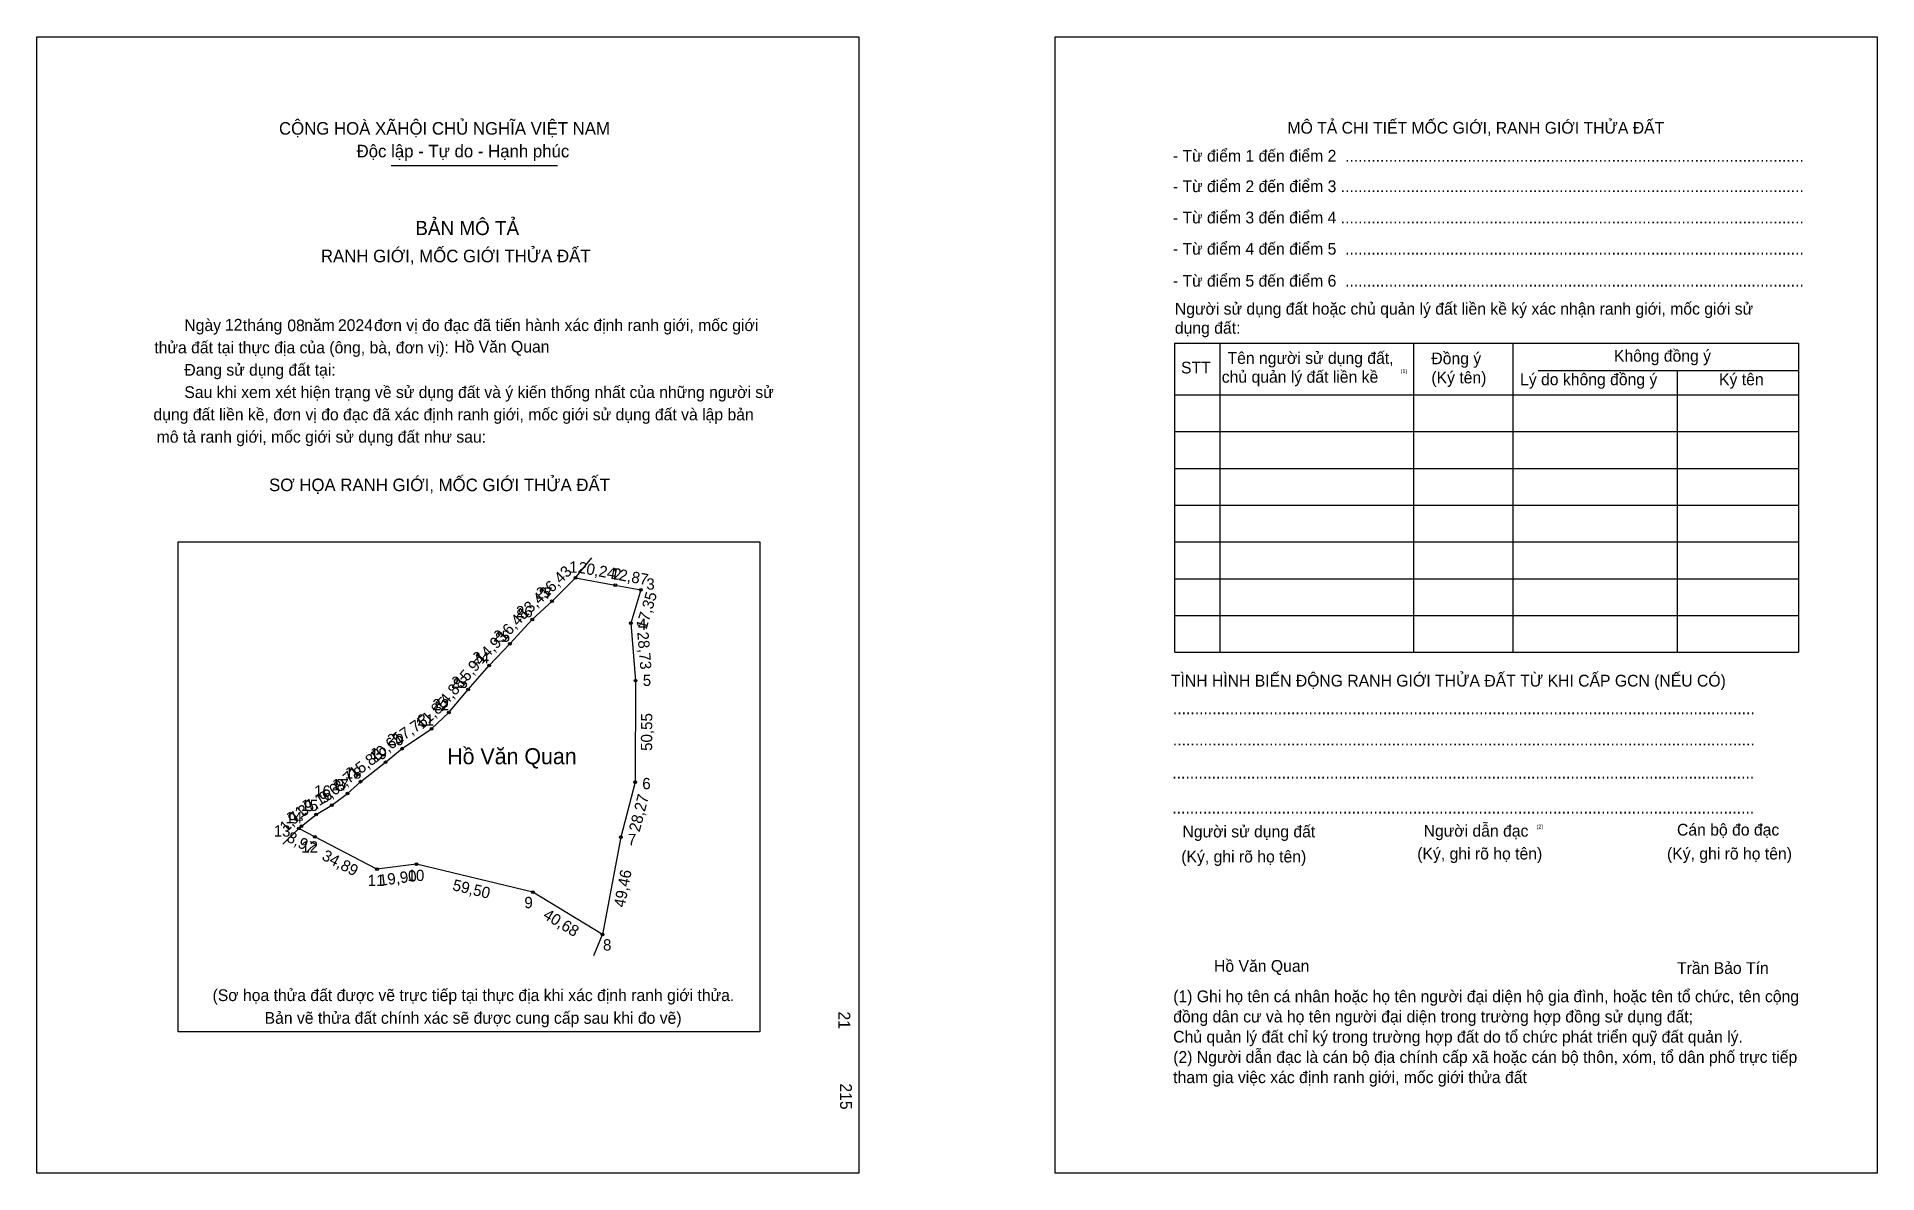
# Model space of a CAD drawing. Extents: x 546593 to 547510, y 1825482 to 1826048.
import ezdxf

# ---------------------------------------------------------------- set-up
doc = ezdxf.new("R2010")
doc.units = 0
for name, color, linetype in [('bmtKhungInTrang1', 7, 'Continuous'), ('bmtKhungInTrang2', 7, 'Continuous'), ('bmtNoiDung', 7, 'Continuous'), ('bmtTemplate', 7, 'Continuous'), ('CanhThua', 7, 'Continuous'), ('ChieuDaiCanhThua', 7, 'Continuous'), ('MocDinhThua', 7, 'Continuous'), ('RauThua', 7, 'Continuous'), ('SoHieuDinhThua', 7, 'Continuous'), ('TenChuSuDung', 7, 'Continuous')]:
    doc.layers.add(name, color=color, linetype=linetype)

msp = doc.modelspace()

# ---------------------------------------------------------------- linework, layer by layer
at = {"layer": 'bmtKhungInTrang1'}
msp.add_lwpolyline([(546593.12, 1826048.23), (547002.64, 1826048.23), (547002.64, 1825481.81), (546593.12, 1825481.81)], close=True, dxfattribs=at)
at = {"layer": 'bmtKhungInTrang2'}
msp.add_lwpolyline([(547100.3, 1826048.23), (547509.82, 1826048.23), (547509.82, 1825481.81), (547100.3, 1825481.81)], close=True, dxfattribs=at)
at = {"layer": 'bmtTemplate'}
for p, q in [((546769.59, 1825984.04), (546852.41, 1825984.04)), ((547182.45, 1825895.45), (547182.45, 1825741.47)), ((547278.79, 1825895.45), (547278.79, 1825741.47)), ((547328.35, 1825895.64), (547328.35, 1825741.47)), ((547470.61, 1825895.45), (547470.61, 1825741.47)), ((547340.92, 1825881.89), (547470.61, 1825881.89)), ((547159.99, 1825869.79), (547470.61, 1825869.79)), ((547159.99, 1825851.46), (547470.61, 1825851.46)), ((547159.99, 1825833.13), (547470.61, 1825833.13)), ((547159.99, 1825814.8), (547470.61, 1825814.8)), ((547159.99, 1825796.46), (547470.61, 1825796.46)), ((547159.99, 1825778.13), (547470.61, 1825778.13)), ((547159.99, 1825759.8), (547470.61, 1825759.8)), ((547159.99, 1825741.47), (547470.61, 1825741.47))]:
    msp.add_line(p, q, dxfattribs=at)
for points in [[(547159.79, 1825895.45), (547470.61, 1825895.45)], [(547159.79, 1825895.45), (547159.79, 1825741.47)], [(547410.16, 1825881.71), (547410.16, 1825741.47)]]:
    msp.add_lwpolyline(points, dxfattribs=at)
msp.add_lwpolyline([(546663.57, 1825552.35), (546663.57, 1825796.45), (546953.34, 1825796.45), (546953.34, 1825552.35)], close=True, dxfattribs=at)
at = {"layer": 'CanhThua'}
for p, q in [((546849.74, 1825766.93), (546861.38, 1825778.53)), ((546861.38, 1825778.53), (546881.28, 1825774.87)), ((546881.28, 1825774.87), (546893.94, 1825772.54)), ((546893.94, 1825772.54), (546888.98, 1825755.92)), ((546839.94, 1825757.74), (546849.74, 1825766.93)), ((546828.77, 1825745.62), (546839.94, 1825757.74)), ((546888.98, 1825755.92), (546891.37, 1825727.29)), ((546818.39, 1825734.89), (546828.77, 1825745.62)), ((546807.96, 1825722.84), (546818.39, 1825734.89)), ((546891.37, 1825727.29), (546891.12, 1825676.73)), ((546798.39, 1825711.45), (546807.96, 1825722.84)), ((546789.78, 1825703.31), (546798.39, 1825711.45)), ((546775.04, 1825693.42), (546789.78, 1825703.31)), ((546766.84, 1825686.62), (546775.04, 1825693.42)), ((546754.3, 1825676.96), (546766.84, 1825686.62)), ((546740.12, 1825665.27), (546747.87, 1825671.09)), ((546747.87, 1825671.09), (546754.3, 1825676.96)), ((546891.12, 1825676.73), (546884.05, 1825649.35)), ((546724.89, 1825654.77), (546732.27, 1825660.55)), ((546732.27, 1825660.55), (546740.12, 1825665.27)), ((546723.66, 1825653.58), (546724.89, 1825654.77)), ((546731.62, 1825649.43), (546723.66, 1825653.58)), ((546762.56, 1825633.3), (546731.62, 1825649.43)), ((546884.05, 1825649.35), (546874.86, 1825600.75)), ((546782.29, 1825635.87), (546762.56, 1825633.3)), ((546840.13, 1825621.93), (546782.29, 1825635.87)), ((546874.86, 1825600.75), (546840.13, 1825621.93))]:
    msp.add_line(p, q, dxfattribs=at)
at = {"layer": 'MocDinhThua'}
for centre in [(546861.38, 1825778.53), (546881.28, 1825774.87), (546893.94, 1825772.54), (546849.74, 1825766.93), (546839.94, 1825757.74), (546888.98, 1825755.92), (546828.77, 1825745.62), (546818.39, 1825734.89), (546891.37, 1825727.29), (546807.96, 1825722.84), (546798.39, 1825711.45), (546789.78, 1825703.31), (546775.04, 1825693.42), (546766.84, 1825686.62), (546747.87, 1825671.09), (546754.3, 1825676.96), (546891.12, 1825676.73), (546732.27, 1825660.55), (546740.12, 1825665.27), (546723.66, 1825653.58), (546724.89, 1825654.77), (546731.62, 1825649.43), (546884.05, 1825649.35), (546762.56, 1825633.3), (546782.29, 1825635.87), (546840.13, 1825621.93), (546874.86, 1825600.75)]:
    msp.add_circle(centre, 0.675, dxfattribs=at)
at = {"layer": 'RauThua'}
for p, q in [((546862.01, 1825779.16), (546869.55, 1825788.47)), ((546861.38, 1825778.53), (546862.01, 1825779.16)), ((546715.61, 1825645.77), (546723.66, 1825653.58)), ((546870.58, 1825590.38), (546874.86, 1825600.75))]:
    msp.add_line(p, q, dxfattribs=at)

# ---------------------------------------------------------------- texts
at = {"layer": 'bmtNoiDung'}
for s, height, p in [('12', 5.86, (546686.83, 1825901.77)), ('08', 5.86, (546717.9, 1825901.44)), ('2024', 5.86, (546743.11, 1825901.57)), ('Hồ Văn Quan', 5.8596, (546801, 1825890.87)), ('Hồ Văn Quan', 5.8596, (547179.5, 1825582.19))]:
    msp.add_text(s, height=height, dxfattribs=at).set_placement(p)
for s, p in [('21', (546992.44, 1825562.43)), ('215', (546993.27, 1825526.58))]:
    msp.add_text(s, height=5.86, rotation=270, dxfattribs=at).set_placement(p)
at = {"layer": 'bmtTemplate'}
for s, height, p in [('CỘNG HOÀ XÃHỘI CHỦ NGHĨA VIỆT NAM', 6.2502, (546713.75, 1825999.45)), ('MÔ TẢ CHI TIẾT MỐC GIỚI, RANH GIỚI THỬA ĐẤT', 5.8573, (547216.09, 1825999.95)), ('Độc lập - Tự do - Hạnh phúc', 6.2502, (546752.4, 1825988.14)), ('- Từ điểm 1 đến điểm 2  .........................................................................................................', 5.85733, (547159, 1825985.98)), ('- Từ điểm 2 đến điểm 3 ..........................................................................................................', 5.85733, (547159, 1825970.8)), ('BẢN MÔ TẢ', 7.031, (546781.65, 1825949.41)), ('- Từ điểm 3 đến điểm 4 ..........................................................................................................', 5.85733, (547159, 1825955.22)), ('- Từ điểm 4 đến điểm 5  .........................................................................................................', 5.85733, (547159, 1825939.64)), ('RANH GIỚI, MỐC GIỚI THỬA ĐẤT', 6.2502, (546734.64, 1825935.85)), ('- Từ điểm 5 đến điểm 6  .........................................................................................................', 5.85733, (547159, 1825923.69)), ('Ngày     tháng     năm         đơn vị đo đạc đã tiến hành xác định ranh giới, mốc giới ', 5.8596, (546666.6, 1825901.57)), ('Người sử dụng đất hoặc chủ quản lý đất liền kề ký xác nhận ranh giới, mốc giới sử', 5.8573, (547159.99, 1825909.76)), ('dụng đất:', 5.857, (547159.99, 1825900.22)), ('thửa đất tại thực địa của (ông, bà, đơn vị):', 5.8596, (546651.66, 1825890.44)), ('Tên người sử dụng đất,', 5.8573, (547186.23, 1825885.19)), ('Đồng ý', 5.857, (547287.75, 1825885.01)), ('Không đồng ý', 5.8573, (547378.71, 1825886.29)), ('Đang sử dụng đất tại:', 5.8596, (546666.6, 1825879.31)), ('STT', 5.857, (547163.05, 1825880.43)), ('chủ quản lý đất liền kề', 5.8573, (547183.36, 1825875.82)), ('(1)', 1.953, (547272.45, 1825880.64)), ('(Ký tên)', 5.857, (547287.75, 1825875.48)), ('Lý do không đồng ý', 5.8573, (547331.93, 1825874.56)), ('Ký tên', 5.857, (547431.06, 1825874.56)), ('Sau khi xem xét hiện trạng về sử dụng đất và ý kiến thống nhất của những người sử ', 5.8596, (546666.6, 1825868.18)), ('dụng đất liền kề, đơn vị đo đạc đã xác định ranh giới, mốc giới sử dụng đất và lập bản', 5.8596, (546651.22, 1825857.06)), ('mô tả ranh giới, mốc giới sử dụng đất như sau:', 5.8596, (546652.83, 1825845.93)), ('SƠ HỌA RANH GIỚI, MỐC GIỚI THỬA ĐẤT', 6.2502, (546708.81, 1825821.76)), ('TÌNH HÌNH BIẾN ĐỘNG RANH GIỚI THỬA ĐẤT TỪ KHI CẤP GCN (NẾU CÓ)', 5.8573, (547158.01, 1825724.37)), ('.....................................................................................................................................', 5.86611, (547159, 1825710.59)), ('.....................................................................................................................................', 5.86611, (547159, 1825695.01)), ('.....................................................................................................................................', 5.86611, (547158.7, 1825678.51)), ('.....................................................................................................................................', 5.86611, (547158.7, 1825661.09)), ('Người sử dụng đất', 5.8573, (547163.78, 1825649.18)), ('Người dẫn đạc', 5.8573, (547283.91, 1825649.55)), ('(2)', 1.953, (547340.16, 1825653.59)), ('Cán bộ đo đạc', 5.8573, (547410.1, 1825650.1)), ('(Ký, ghi rõ họ tên)', 5.8573, (547163.18, 1825636.72)), ('(Ký, ghi rõ họ tên)', 5.8573, (547280.73, 1825638.18)), ('(Ký, ghi rõ họ tên)', 5.8573, (547405.12, 1825638.18)), ('Trần Bảo Tín', 5.8573, (547410.1, 1825581.13)), ('(Sơ họa thửa đất được vẽ trực tiếp tại thực địa khi xác định ranh giới thửa.', 5.8596, (546680.66, 1825567.61)), ('(1) Ghi họ tên cá nhân hoặc họ tên người đại diện hộ gia đình, hoặc tên tổ chức, tên cộng', 5.8573, (547159.17, 1825567.04)), ('Bản vẽ thửa đất chính xác sẽ được cung cấp sau khi đo vẽ)', 5.8596, (546706.57, 1825556.28)), ('đồng dân cư và họ tên người đại diện trong trường hợp đồng sử dụng đất;', 5.8573, (547159.17, 1825556.96)), ('Chủ quản lý đất chỉ ký trong trường hợp đất do tổ chức phát triển quỹ đất quản lý.', 5.8573, (547159.17, 1825546.88)), ('(2) Người dẫn đạc là cán bộ địa chính cấp xã hoặc cán bộ thôn, xóm, tổ dân phố trực tiếp', 5.8573, (547159.17, 1825536.8)), ('tham gia việc xác định ranh giới, mốc giới thửa đất', 5.8573, (547159.17, 1825526.71))]:
    msp.add_text(s, height=height, dxfattribs=at).set_placement(p)
at = {"layer": 'ChieuDaiCanhThua'}
for s, rotation, p in [('16,43', 44.90631, (546846.74, 1825767.91)), ('20,24', 349.57513, (546862.36, 1825781.21)), ('12,87', 349.57451, (546878.63, 1825778.22)), ('13,43', 43.16017, (546835.87, 1825757.78)), ('17,35', 73.39441, (546896.78, 1825752.54)), ('16,48', 47.3358, (546825.74, 1825746.48)), ('14,93', 45.94987, (546814.85, 1825735.27)), ('28,73', 274.76165, (546892.18, 1825751.46)), ('15,94', 49.12184, (546804.74, 1825723.42)), ('14,88', 49.96266, (546794.81, 1825711.56)), ('11,85', 43.39272, (546785.12, 1825702.78)), ('17,75', 33.86016, (546772.81, 1825695.31)), ('50,55', 89.7144, (546899.63, 1825692.29)), ('10,65', 39.66784, (546761.7, 1825686.01)), ('15,83', 37.60832, (546751.21, 1825678.13)), ('9,69', 36.90537, (546736.33, 1825665.94)), ('8,71', 42.39321, (546744.07, 1825671.43)), ('9,16', 31.01739, (546728.34, 1825661.47)), ('28,27', 75.53369, (546893.35, 1825651.59)), ('1,71', 44.14914, (546717.35, 1825651.37)), ('9,37', 38.06797, (546720.97, 1825655.27)), ('8,97', 332.46959, (546717.11, 1825647.47)), ('34,89', 332.47067, (546734.62, 1825638.35)), ('19,90', 7.42284, (546763.95, 1825624.97)), ('49,46', 79.29161, (546885.96, 1825614)), ('59,50', 346.45119, (546799.86, 1825622.96)), ('40,68', 328.61811, (546844.86, 1825609.17))]:
    msp.add_text(s, height=5.627, rotation=rotation, dxfattribs=at).set_placement(p)
at = {"layer": 'SoHieuDinhThua'}
for s, height, p in [('1', 5.63, (546858.25, 1825781.09)), ('2', 5.63, (546880.32, 1825777.59)), ('27', 5.627, (546841.64, 1825768.16)), ('3', 5.63, (546896.73, 1825772.66)), ('26', 5.627, (546831.75, 1825758.89)), ('25', 5.627, (546820.47, 1825746.67)), ('4', 5.63, (546892.59, 1825752.52)), ('24', 5.627, (546810.06, 1825735.88)), ('23', 5.627, (546799.49, 1825723.68)), ('5', 5.63, (546894.96, 1825724.69)), ('22', 5.627, (546790.13, 1825712.5)), ('21', 5.627, (546782.62, 1825704.89)), ('20', 5.627, (546767.49, 1825695.11)), ('19', 5.627, (546759.13, 1825688.2)), ('18', 5.627, (546746.49, 1825678.46)), ('6', 5.63, (546894.69, 1825673.2)), ('16', 5.627, (546731.21, 1825669.46)), ('17', 5.627, (546740.09, 1825672.61)), ('14', 5.627, (546717.01, 1825656.2)), ('15', 5.627, (546724.87, 1825662.37)), ('13', 5.627, (546711.12, 1825649.54)), ('7', 5.63, (546887.54, 1825645.31)), ('12', 5.627, (546724.85, 1825641.63)), ('10', 5.627, (546777.81, 1825627.44)), ('11', 5.627, (546757.93, 1825624.95)), ('9', 5.63, (546835.97, 1825613.92)), ('8', 5.63, (546875.14, 1825592.8))]:
    msp.add_text(s, height=height, dxfattribs=at).set_placement(p)
at = {"layer": 'TenChuSuDung'}
msp.add_text('Hồ Văn Quan', height=7.9626, dxfattribs=at).set_placement((546797.51, 1825685.66))

doc.saveas('drawing.dxf')
